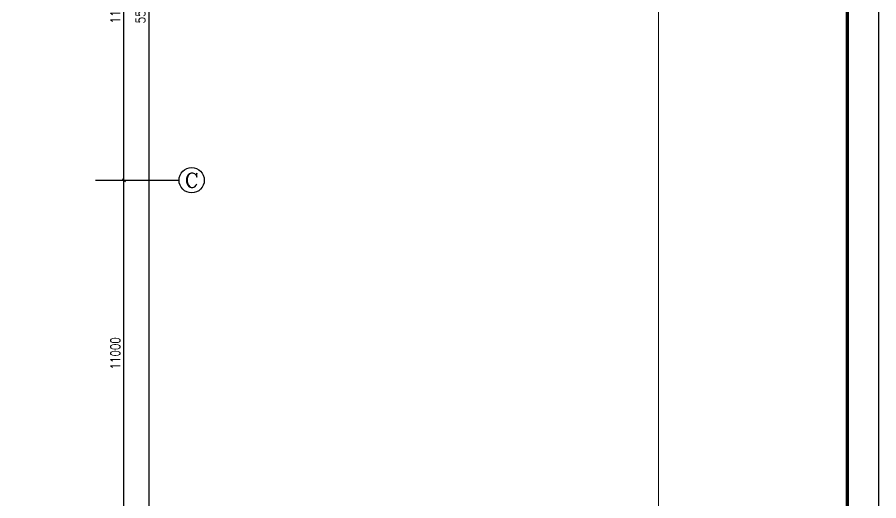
# Model space of a CAD drawing. Extents: x 2246048 to 2442613, y -66234 to 220766.
# Drawn here: x 2365949 to 2393313, y -40004 to -24641 of the extents above; entities that cross this region are included whole.
import ezdxf
from ezdxf.enums import TextEntityAlignment as Align

# ---------------------------------------------------------------- set-up
doc = ezdxf.new("R2010")
doc.units = 0
doc.header["$LTSCALE"] = 1000
doc.header["$MEASUREMENT"] = 0
doc.layers.get('0').update_dxf_attribs({"color": 8})
doc.layers.get('Defpoints').update_dxf_attribs({"color": 8})
for name, color, linetype in [('AXIS', 8, 'Continuous'), ('AXIS_TEXT', 8, 'Continuous'), ('J-图框线', 4, 'Continuous')]:
    doc.layers.add(name, color=color, linetype=linetype)
doc.styles.add('_TCH_AXIS', font='COMPLEX', dxfattribs={"bigfont": 'GBCBIG'})
doc.styles.add('_TCH_DIM_T3', font='SIMPLEX', dxfattribs={"width": 0.705882, "bigfont": 'GBCBIG'})
doc.styles.add('COMPLEX', font='COMPLEX')
doc.styles.add('HVAC', font='Simplex', dxfattribs={"width": 0.8, "bigfont": 'Jdyan'})
doc.dimstyles.new('_TCH_ARCH&&100', dxfattribs={"dimtxt": 297.5, "dimasz": 100, "dimexe": 250, "dimexo": 300, "dimgap": 126.25, "dimtad": 1, "dimdec": 0, "dimzin": 0, "dimdsep": 46, "dimtxsty": '_TCH_DIM_T3', "dimblk": 'ARCHTICK', "dimcen": 0.09, "dimclrt": 7, "dimazin": 2, "dimtfac": 1, "dimtdec": 0, "dimtix": 1, "dimtmove": 2, "dimatfit": 3, "dimfxl": 1, "dimtolj": 1, "dimtzin": 0, "dimarcsym": 0})

# ---------------------------------------------------------------- blocks, each defined once
blk = doc.blocks.new('_ArchTick')
at = {"color": 0, "linetype": 'ByBlock', "const_width": 0.4}
blk.add_lwpolyline([(-0.5, -0.5), (0.5, 0.5)], dxfattribs=at)
blk = doc.blocks.new('*D2752')
at = {"layer": 'AXIS', "color": 0, "lineweight": -2, "transparency": 16777216}
for p, q in [((2424032, -35632), (2425182, -35632)), ((2424932, -46632), (2424932, -35632)), ((2424032, -46632), (2425182, -46632))]:
    blk.add_line(p, q, dxfattribs=at)
at = {"layer": 'Defpoints', "color": 0, "transparency": 16777216}
for p in [(2423732, -35632), (2424932, -35632), (2423732, -46632)]:
    blk.add_point(p, dxfattribs=at)
at = {"layer": 'AXIS', "color": 0, "lineweight": -2, "transparency": 16777216, "xscale": 100, "yscale": 100, "zscale": 100}
for p, rotation in [((2424932, -35632), 90), ((2424932, -46632), 270)]:
    blk.add_blockref('_ArchTick', p, dxfattribs=dict(at, rotation=rotation))
at = {"layer": 'AXIS', "transparency": 16777216, "insert": (2424656, -41132), "char_height": 300, "attachment_point": 5, "rotation": 90, "style": 'HVAC'}
blk.add_mtext('\\A1;11000', dxfattribs=at)
blk = doc.blocks.new('*D2751')
at = {"layer": 'AXIS', "color": 0, "lineweight": -2, "transparency": 16777216}
for p, q in [((2424032, -46632), (2425182, -46632)), ((2424932, -57632), (2424932, -46632)), ((2424032, -57632), (2425182, -57632))]:
    blk.add_line(p, q, dxfattribs=at)
at = {"layer": 'Defpoints', "color": 0, "transparency": 16777216}
for p in [(2423732, -46632), (2424932, -46632), (2423732, -57632)]:
    blk.add_point(p, dxfattribs=at)
at = {"layer": 'AXIS', "color": 0, "lineweight": -2, "transparency": 16777216, "xscale": 100, "yscale": 100, "zscale": 100}
for p, rotation in [((2424932, -46632), 90), ((2424932, -57632), 270)]:
    blk.add_blockref('_ArchTick', p, dxfattribs=dict(at, rotation=rotation))
at = {"layer": 'AXIS', "transparency": 16777216, "insert": (2424656, -52132), "char_height": 300, "attachment_point": 5, "rotation": 90, "style": 'HVAC'}
blk.add_mtext('\\A1;11000', dxfattribs=at)
blk = doc.blocks.new('*D2747')
at = {"layer": 'AXIS', "color": 0, "lineweight": -2, "transparency": 16777216}
for p, q in [((2424032, -13532), (2425982, -13532)), ((2425732, -68732), (2425732, -13532)), ((2424032, -68732), (2425982, -68732))]:
    blk.add_line(p, q, dxfattribs=at)
at = {"layer": 'Defpoints', "color": 0, "transparency": 16777216}
for p in [(2423732, -13532), (2425732, -13532), (2423732, -68732)]:
    blk.add_point(p, dxfattribs=at)
at = {"layer": 'AXIS', "color": 0, "lineweight": -2, "transparency": 16777216, "xscale": 100, "yscale": 100, "zscale": 100}
for p, rotation in [((2425732, -13532), 90), ((2425732, -68732), 270)]:
    blk.add_blockref('_ArchTick', p, dxfattribs=dict(at, rotation=rotation))
at = {"layer": 'AXIS', "transparency": 16777216, "insert": (2425456, -41132), "char_height": 300, "attachment_point": 5, "rotation": 90, "style": 'HVAC'}
blk.add_mtext('\\A1;55200', dxfattribs=at)
blk = doc.blocks.new('_AXISO')
blk.add_circle((0, 0), 0.5)
at = {"layer": 'AXIS_TEXT', "style": 'COMPLEX', "width": 1.041667}
blk.add_attdef('A', text='', height=0.56, dxfattribs=at).set_placement((-0.25, -0.28), (0.25, -0.28), align=Align.FIT)
blk = doc.blocks.new('A$C04FB50BE')
at = {"layer": 'AXIS'}
blk.add_line((4471.1, 22000), (6971.1, 22000), dxfattribs=at)
ref = blk.add_blockref('_AXISO', (7371.1, 22000), dxfattribs=dict(at, xscale=800, yscale=800, zscale=800))
ref.add_attrib('A', 'C', dxfattribs={"layer": 'AXIS_TEXT', "height": 452.5, "style": '_TCH_AXIS', "width": 1.4}).set_placement((7144.8, 21773.7), (7597.4, 21773.7), align=Align.FIT)
for p1, p2, distance, picture, middle in [((4021.1, -100), (4021.1, 55100), -2000, '*D2747', (5744.8, 27500)), ((4021.1, 22000), (4021.1, 33000), -1200, '*D2752', (4944.8, 27500)), ((4021.1, 11000), (4021.1, 22000), -1200, '*D2751', (4944.8, 16500))]:
    dim = blk.add_aligned_dim(p1=p1, p2=p2, distance=distance, dimstyle='_TCH_ARCH&&100', dxfattribs=at)
    dim.commit()
    dim.dimension.update_dxf_attribs({"geometry": picture, "text_midpoint": middle, "insert": (-2419711.1, 68632)})

msp = doc.modelspace()

# ---------------------------------------------------------------- linework, layer by layer
at = {"layer": 'J-图框线'}
msp.add_lwpolyline([(2274412.576, -66234.208), (2393312.576, -66234.208), (2393312.576, 17865.792), (2274412.576, 17865.792)], close=True, dxfattribs=at)
at = {"layer": 'J-图框线', "const_width": 100}
msp.add_lwpolyline([(2276912.576, -65234.208), (2392312.576, -65234.208), (2392312.576, 16865.792), (2276912.576, 16865.792)], close=True, dxfattribs=at)
at = {"layer": 'J-图框线', "const_width": 30}
msp.add_lwpolyline([(2386312.576, -65234.208), (2386312.576, 16865.792)], dxfattribs=at)

# ---------------------------------------------------------------- block references
msp.add_blockref('A$C04FB50BE', (2364118.469, -51820.217))

doc.saveas('drawing.dxf')
